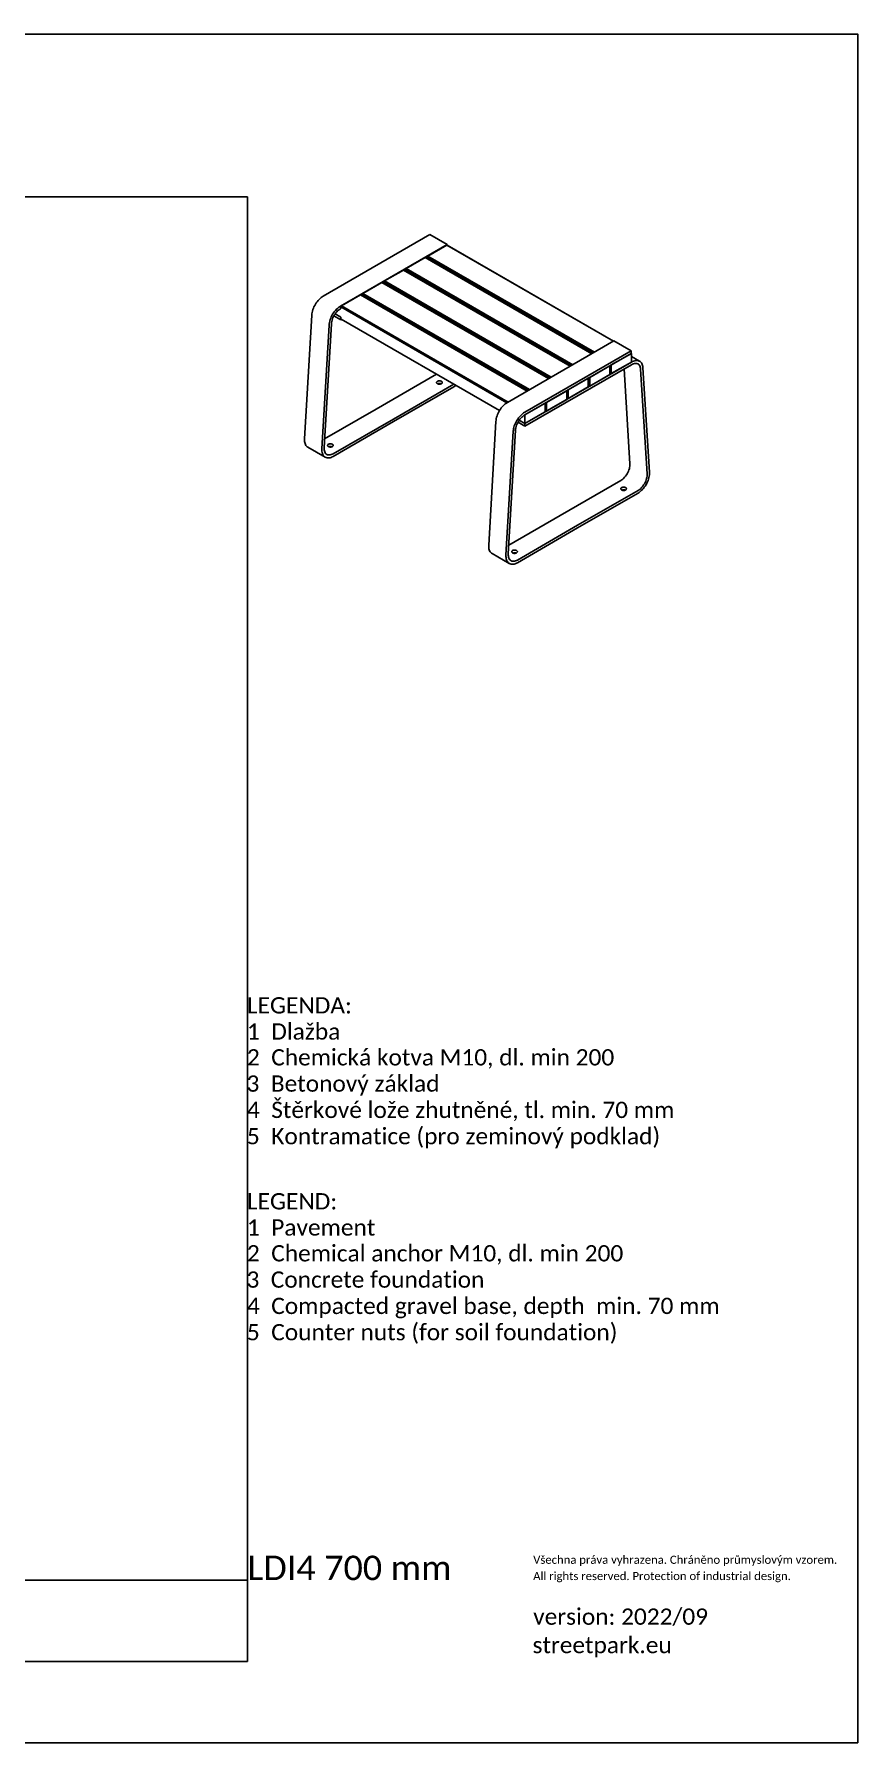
# Model space of a CAD drawing. Header units: millimetres. Extents: x 5064 to 11004, y 3085 to 7285.
# Drawn here: x 8981 to 11004, y 3085 to 7285 of the extents above; entities that cross this region are included whole.
import ezdxf

# ---------------------------------------------------------------- set-up
doc = ezdxf.new("R2010")
doc.units = ezdxf.units.MM
doc.header["$LTSCALE"] = 0.3
doc.layers.add('Nekreslit', color=6, linetype='Continuous', plot=False)
doc.styles.get("Standard").update_dxf_attribs({"font": 'calibri.ttf'})

msp = doc.modelspace()

# ---------------------------------------------------------------- linework, layer by layer
at = {"color": 7, "linetype": 'Continuous', "lineweight": 25}
for p, q in [((9952.5, 6792.5), (9690.9, 6641.5)), ((9995, 6768), (9733.3, 6617)), ((9947.6, 6739.9), (9994.3, 6766.8)), ((9995, 6768), (9952.5, 6792.5)), ((10403.7, 6530.5), (9994.3, 6766.8)), ((9995, 6768), (9995, 6767)), ((10404.3, 6530.8), (9995.3, 6766.9)), ((9894.6, 6709.3), (9941.2, 6736.2)), ((10350.7, 6499.9), (9941.2, 6736.2)), ((10351.2, 6500.2), (9942.2, 6736.3)), ((9946.2, 6734), (9946.2, 6737.4)), ((10354.2, 6501.9), (9946.2, 6737.4)), ((9947.6, 6739.9), (10357, 6503.5)), ((9841.5, 6678.7), (9888.2, 6705.6)), ((9841.5, 6678.7), (10251, 6442.3)), ((10297.6, 6469.2), (9888.2, 6705.6)), ((10298.2, 6469.6), (9889.2, 6705.7)), ((9893.2, 6703.4), (9893.2, 6706.8)), ((10301.2, 6471.3), (9893.2, 6706.8)), ((9894.6, 6709.3), (10304, 6472.9)), ((9735.5, 6617.4), (9782.1, 6644.4)), ((10191.6, 6408), (9782.1, 6644.4)), ((10192.1, 6408.4), (9783.1, 6644.5)), ((9787.1, 6642.2), (9787.1, 6645.6)), ((10195.1, 6410.1), (9787.1, 6645.6)), ((9788.5, 6648), (9835.2, 6675)), ((9788.5, 6648), (10197.9, 6411.7)), ((10244.6, 6438.6), (9835.2, 6675)), ((10245.2, 6439), (9836.2, 6675.1)), ((9840.1, 6672.8), (9840.1, 6676.2)), ((10248.1, 6440.7), (9840.1, 6676.2)), ((9662.7, 6594.8), (9644.9, 6290.6)), ((9734.1, 6589.7), (9720, 6597.8)), ((9734.1, 6610.9), (9733.3, 6610.5)), ((9734.1, 6610.9), (9734.1, 6615)), ((10142.1, 6379.4), (9734.1, 6615)), ((9735.5, 6617.4), (10144.9, 6381.1)), ((9705.1, 6570.3), (9687.3, 6266.1)), ((9710.8, 6573.1), (9693, 6268.9)), ((9734.1, 6583.1), (9717, 6593)), ((9734.1, 6589.7), (9734.1, 6585.6)), ((9734.1, 6583.1), (9734.1, 6589.7)), ((9735.6, 6584), (9734.1, 6583.1)), ((9734.5, 6584.7), (10123.9, 6359.9)), ((10405.1, 6531.3), (10143.5, 6380.2)), ((10447.5, 6506.8), (10405.1, 6531.3)), ((10447.5, 6506.8), (10185.9, 6355.8)), ((10447.5, 6500.3), (10185.9, 6349.2)), ((10448.2, 6479.4), (10186.6, 6328.4)), ((10448.2, 6472.9), (10186.6, 6321.9)), ((10345.7, 6441.5), (10395.2, 6470.1)), ((10395.2, 6448.8), (10395.2, 6470.1)), ((10398.7, 6472.1), (10448.2, 6500.7)), ((10448.2, 6479.4), (10398.7, 6450.9)), ((10398.7, 6450.9), (10398.7, 6472.1)), ((10447.5, 6506.8), (10447.5, 6500.3)), ((10448.2, 6500.7), (10447.5, 6501.1)), ((10448.2, 6479.4), (10448.2, 6500.7)), ((10468.2, 6481.4), (10448.2, 6493)), ((9820.9, 6363.8), (9969, 6449.3)), ((10292.7, 6410.9), (10342.2, 6439.4)), ((10342.2, 6418.2), (10342.2, 6439.4)), ((10395.2, 6448.8), (10345.7, 6420.3)), ((10345.7, 6420.3), (10345.7, 6441.5)), ((10398.7, 6450.9), (10395.2, 6452.9)), ((10444.5, 6229.2), (10429.9, 6462.3)), ((10486.9, 6204.8), (10470.8, 6461.6)), ((10492.6, 6208.5), (10476.5, 6465.4)), ((9863.3, 6339.3), (10011.4, 6424.8)), ((9863.3, 6332.8), (10011.8, 6418.5)), ((10239.6, 6380.3), (10289.1, 6408.8)), ((10289.1, 6387.6), (10239.6, 6359)), ((10289.1, 6408.8), (10289.1, 6387.6)), ((10292.7, 6389.6), (10289.1, 6391.7)), ((10342.2, 6418.2), (10292.7, 6389.6)), ((10292.7, 6389.6), (10292.7, 6410.9)), ((10345.7, 6420.3), (10342.2, 6422.3)), ((9694.2, 6290.7), (9820.9, 6363.8)), ((10186.6, 6349.6), (10236.1, 6378.2)), ((10236.1, 6357), (10186.6, 6328.4)), ((10186.6, 6349.6), (10186.6, 6328.4)), ((10236.1, 6378.2), (10236.1, 6357)), ((10239.6, 6359), (10236.1, 6361.1)), ((10239.6, 6380.3), (10239.6, 6359)), ((9715.5, 6254), (9863.3, 6339.3)), ((9715.5, 6247.5), (9863.3, 6332.8)), ((10115.2, 6333.6), (10097.4, 6029.3)), ((10157.7, 6309.1), (10139.9, 6004.9)), ((10163.3, 6311.9), (10145.5, 6007.7)), ((10186.6, 6321.9), (10169.5, 6331.7)), ((10186.6, 6328.4), (10172.6, 6336.5)), ((10186.6, 6321.9), (10186.6, 6328.4)), ((9653.1, 6270), (9695.5, 6245.5)), ((10273.4, 6102.5), (10421.9, 6188.3)), ((10315.9, 6078), (10464.4, 6163.8)), ((10315.9, 6071.5), (10464.4, 6157.2)), ((10146.8, 6029.4), (10273.4, 6102.5)), ((10168.1, 5992.7), (10315.9, 6078)), ((10168.1, 5986.2), (10315.9, 6071.5)), ((10105.7, 6008.7), (10148.1, 5984.2))]:
    msp.add_line(p, q, dxfattribs=at)
at = {"color": 7, "linetype": 'Continuous', "lineweight": 25, "flags": 128}
for points in [[(9690.9, 6641.5), (9688.3, 6639.8), (9685.6, 6637.9), (9683.1, 6635.7), (9680.5, 6633.2), (9678.1, 6630.6), (9675.8, 6627.7), (9673.6, 6624.7), (9671.6, 6621.6), (9669.8, 6618.3), (9668.1, 6615), (9666.6, 6611.6), (9665.4, 6608.2), (9664.4, 6604.7), (9663.6, 6601.4), (9663, 6598), (9662.7, 6594.8)], [(9733.3, 6617), (9730.7, 6615.3), (9728.1, 6613.4), (9725.5, 6611.2), (9723, 6608.7), (9720.6, 6606.1), (9718.2, 6603.3), (9716.1, 6600.2), (9714, 6597.1), (9712.2, 6593.8), (9710.5, 6590.5), (9709.1, 6587.1), (9707.8, 6583.7), (9706.8, 6580.2), (9706, 6576.9), (9705.4, 6573.6), (9705.1, 6570.3)], [(9733.3, 6610.5), (9730.9, 6608.9), (9728.5, 6607.1), (9726.2, 6605), (9723.9, 6602.7), (9721.8, 6600.1), (9719.8, 6597.4), (9717.9, 6594.5), (9716.2, 6591.6), (9714.7, 6588.5), (9713.5, 6585.4), (9712.4, 6582.2), (9711.6, 6579.1), (9711.1, 6576.1), (9710.8, 6573.1)], [(10476.5, 6465.4), (10476.1, 6468.2), (10475.6, 6470.9), (10474.8, 6473.4), (10473.8, 6475.6), (10472.5, 6477.6), (10471.1, 6479.3), (10469.4, 6480.7), (10467.5, 6481.8), (10465.5, 6482.6), (10463.3, 6483.1), (10461, 6483.3), (10458.6, 6483.2), (10456.1, 6482.7), (10453.5, 6481.9), (10450.9, 6480.8), (10448.2, 6479.4)], [(10470.8, 6461.6), (10470.5, 6464.2), (10470, 6466.7), (10469.2, 6468.8), (10468.1, 6470.8), (10466.8, 6472.4), (10465.4, 6473.8), (10463.7, 6474.8), (10461.8, 6475.5), (10459.8, 6475.9), (10457.7, 6476), (10455.4, 6475.7), (10453.1, 6475.1), (10450.7, 6474.2), (10448.2, 6472.9)], [(9971.5, 6426.2), (9972.7, 6425.7), (9974.1, 6425.3), (9975.7, 6425.1), (9977.2, 6425.1), (9978.8, 6425.3), (9980.2, 6425.7), (9981.4, 6426.2), (9982.4, 6427), (9983.1, 6427.8), (9983.4, 6428.7), (9983.4, 6429.6), (9983.1, 6430.4), (9982.4, 6431.3), (9981.4, 6432), (9980.2, 6432.5), (9978.8, 6432.9), (9977.2, 6433.1), (9975.7, 6433.1), (9974.1, 6432.9), (9972.7, 6432.5), (9971.5, 6432), (9970.5, 6431.3), (9969.9, 6430.4), (9969.5, 6429.6), (9969.5, 6428.7), (9969.9, 6427.8), (9970.5, 6427), (9971.5, 6426.2)], [(10011.8, 6418.5), (10014.5, 6420.2), (10016.7, 6421.8)], [(10143.5, 6380.2), (10140.8, 6378.6), (10138.2, 6376.6), (10135.6, 6374.4), (10133.1, 6372), (10130.7, 6369.3), (10128.4, 6366.5), (10126.2, 6363.5), (10124.2, 6360.3), (10122.3, 6357.1), (10120.6, 6353.7), (10119.2, 6350.3), (10117.9, 6346.9), (10116.9, 6343.5), (10116.1, 6340.1), (10115.6, 6336.8), (10115.2, 6333.6)], [(10185.9, 6355.8), (10183.2, 6354.1), (10180.6, 6352.1), (10178, 6349.9), (10175.5, 6347.5), (10173.1, 6344.8), (10170.8, 6342), (10168.6, 6339), (10166.6, 6335.8), (10164.7, 6332.6), (10163.1, 6329.2), (10161.6, 6325.8), (10160.4, 6322.4), (10159.3, 6319), (10158.5, 6315.6), (10158, 6312.3), (10157.7, 6309.1)], [(10185.9, 6349.2), (10183.5, 6347.7), (10181.1, 6345.8), (10178.7, 6343.8), (10176.5, 6341.4), (10174.3, 6338.9), (10172.3, 6336.2), (10170.5, 6333.3), (10168.8, 6330.3), (10167.3, 6327.2), (10166, 6324.1), (10165, 6321), (10164.2, 6317.9), (10163.6, 6314.8), (10163.3, 6311.9)], [(9644.9, 6290.6), (9644.8, 6287.4), (9645, 6284.4), (9645.5, 6281.6), (9646.2, 6278.9), (9647.2, 6276.5), (9648.4, 6274.4), (9649.9, 6272.6), (9651.5, 6271), (9653.1, 6270)], [(9687.3, 6266.1), (9687.3, 6262.9), (9687.5, 6259.9), (9687.9, 6257.1), (9688.7, 6254.4), (9689.6, 6252.1), (9690.8, 6249.9), (9692.3, 6248.1), (9693.9, 6246.6), (9695.8, 6245.3), (9697.8, 6244.4), (9700.1, 6243.8), (9702.4, 6243.6), (9704.9, 6243.7), (9707.5, 6244.1), (9710.1, 6244.9), (9712.8, 6246), (9715.5, 6247.5)], [(9693, 6268.9), (9692.9, 6266), (9693.2, 6263.3), (9693.7, 6260.8), (9694.4, 6258.5), (9695.4, 6256.5), (9696.7, 6254.8), (9698.2, 6253.3), (9699.9, 6252.2), (9701.7, 6251.4), (9703.8, 6251), (9705.9, 6250.9), (9708.2, 6251.2), (9710.6, 6251.8), (9713.1, 6252.7), (9715.5, 6254)], [(9703.5, 6271.5), (9704.7, 6271), (9706.2, 6270.6), (9707.7, 6270.4), (9709.2, 6270.4), (9710.8, 6270.6), (9712.2, 6271), (9713.4, 6271.5), (9714.4, 6272.2), (9715.1, 6273.1), (9715.4, 6273.9), (9715.4, 6274.8), (9715.1, 6275.7), (9714.4, 6276.5), (9713.4, 6277.3), (9712.2, 6277.8), (9710.8, 6278.2), (9709.2, 6278.4), (9707.7, 6278.4), (9706.2, 6278.2), (9704.7, 6277.8), (9703.5, 6277.3), (9702.5, 6276.5), (9701.9, 6275.7), (9701.5, 6274.8), (9701.5, 6273.9), (9701.9, 6273.1), (9702.5, 6272.2), (9703.5, 6271.5)], [(10421.9, 6188.3), (10424.4, 6189.8), (10426.8, 6191.7), (10429.2, 6193.9), (10431.5, 6196.3), (10433.7, 6198.9), (10435.7, 6201.7), (10437.6, 6204.6), (10439.3, 6207.7), (10440.8, 6210.8), (10442, 6214), (10443.1, 6217.2), (10443.8, 6220.3), (10444.3, 6223.4), (10444.5, 6226.4), (10444.5, 6229.2)], [(10464.4, 6157.2), (10467.1, 6159), (10469.8, 6161), (10472.4, 6163.3), (10475, 6165.8), (10477.5, 6168.5), (10479.8, 6171.5), (10482, 6174.6), (10484.1, 6177.9), (10486, 6181.3), (10487.6, 6184.7), (10489.1, 6188.2), (10490.3, 6191.8), (10491.2, 6195.3), (10492, 6198.7), (10492.4, 6202.1), (10492.6, 6205.3), (10492.6, 6208.5)], [(10464.4, 6163.8), (10466.8, 6165.4), (10469.3, 6167.2), (10471.7, 6169.4), (10473.9, 6171.8), (10476.1, 6174.4), (10478.2, 6177.2), (10480, 6180.1), (10481.7, 6183.2), (10483.2, 6186.3), (10484.5, 6189.5), (10485.5, 6192.7), (10486.2, 6195.9), (10486.7, 6198.9), (10487, 6201.9), (10486.9, 6204.8)], [(10424.1, 6165), (10425.3, 6164.4), (10426.7, 6164), (10428.2, 6163.8), (10429.8, 6163.8), (10431.3, 6164), (10432.7, 6164.4), (10434, 6165), (10434.9, 6165.7), (10435.6, 6166.5), (10436, 6167.4), (10436, 6168.3), (10435.6, 6169.2), (10434.9, 6170), (10434, 6170.7), (10432.7, 6171.3), (10431.3, 6171.7), (10429.8, 6171.9), (10428.2, 6171.9), (10426.7, 6171.7), (10425.3, 6171.3), (10424.1, 6170.7), (10423.1, 6170), (10422.4, 6169.2), (10422.1, 6168.3), (10422.1, 6167.4), (10422.4, 6166.5), (10423.1, 6165.7), (10424.1, 6165)], [(10097.4, 6029.3), (10097.4, 6026.2), (10097.6, 6023.1), (10098.1, 6020.3), (10098.8, 6017.7), (10099.7, 6015.3), (10101, 6013.2), (10102.4, 6011.3), (10104.1, 6009.8), (10105.7, 6008.7)], [(10145.5, 6007.7), (10145.5, 6004.8), (10145.7, 6002.1), (10146.2, 5999.6), (10147, 5997.3), (10148, 5995.3), (10149.2, 5993.5), (10150.7, 5992.1), (10152.4, 5991), (10154.3, 5990.2), (10156.3, 5989.8), (10158.5, 5989.7), (10160.8, 5989.9), (10163.2, 5990.5), (10165.6, 5991.5), (10168.1, 5992.7)], [(10156.1, 6010.3), (10157.3, 6009.7), (10158.7, 6009.3), (10160.2, 6009.1), (10161.8, 6009.1), (10163.3, 6009.3), (10164.7, 6009.7), (10166, 6010.3), (10166.9, 6011), (10167.6, 6011.8), (10168, 6012.7), (10168, 6013.6), (10167.6, 6014.5), (10166.9, 6015.3), (10166, 6016), (10164.7, 6016.6), (10163.3, 6017), (10161.8, 6017.2), (10160.2, 6017.2), (10158.7, 6017), (10157.3, 6016.6), (10156.1, 6016), (10155.1, 6015.3), (10154.4, 6014.5), (10154.1, 6013.6), (10154.1, 6012.7), (10154.4, 6011.8), (10155.1, 6011), (10156.1, 6010.3)], [(10139.9, 6004.9), (10139.8, 6001.7), (10140, 5998.6), (10140.5, 5995.8), (10141.2, 5993.2), (10142.2, 5990.8), (10143.4, 5988.7), (10144.8, 5986.8), (10146.5, 5985.3), (10148.4, 5984.1), (10150.4, 5983.2), (10152.6, 5982.6), (10155, 5982.4), (10157.4, 5982.5), (10160, 5982.9), (10162.7, 5983.7), (10165.4, 5984.8), (10168.1, 5986.2)]]:
    msp.add_lwpolyline(points, dxfattribs=at)
at = {"color": 7, "linetype": 'Continuous', "lineweight": 25}
for centre, radius, start, end in [((9994.9, 6766), 1.01, 65.6929, 125.6176), ((9941.8, 6735.4), 1.01, 65.6929, 125.6176), ((9949.3, 6737.3), 3.07, 122.6055, 177.3945), ((9843.2, 6676.1), 3.07, 122.6055, 177.3945), ((9888.8, 6704.8), 1.01, 65.6929, 125.6176), ((9896.2, 6706.7), 3.07, 122.6055, 177.3945), ((9782.7, 6643.5), 1.01, 65.6929, 125.6176), ((9790.2, 6645.5), 3.07, 122.6055, 177.3945), ((9835.8, 6674.2), 1.01, 65.6929, 125.6176), ((9737.1, 6614.8), 3.07, 122.6055, 177.3945), ((9735, 6585.5), 0.986, 173.7011, 234.9867), ((9976.5, 6415.6), 11.1, 68.1611, 111.8388), ((9708.5, 6260.8), 11.1, 68.1611, 111.8388), ((9708.5, 6260.8), 11.1, 68.1639, 111.8361), ((10429, 6154.3), 11.1, 68.1611, 111.8388), ((10161, 5999.6), 11.1, 68.1611, 111.8388), ((10161, 5999.6), 11.1, 68.1639, 111.8361)]:
    msp.add_arc(centre, radius, start, end, dxfattribs=at)
at = {"layer": 'Nekreslit'}
msp.add_line((5464.4, 3485.3), (9504.4, 3485.3), dxfattribs=at)
for points in [[(5064.4, 3085.3), (11004.4, 3085.3), (11004.4, 7285.3), (5064.4, 7285.3)], [(5464.4, 3285.3), (9504.4, 3285.3), (9504.4, 6885.3), (5464.4, 6885.3)]]:
    msp.add_lwpolyline(points, close=True, dxfattribs=at)

# ---------------------------------------------------------------- texts
for s, height, p in [('LEGENDA:', 40, (9503.3, 4878.1)), ('1  Dlažba', 40, (9503.3, 4813.8)), ('2  Chemická kotva M10, dl. min 200', 40, (9503.3, 4750.3)), ('3  Betonový základ', 40, (9502.2, 4685.8)), ('4  Štěrkové lože zhutněné, tl. min. 70 mm', 40, (9503.3, 4621.1)), ('5  Kontramatice (pro zeminový podklad)', 40, (9503.3, 4556.5)), ('LEGEND:', 40, (9503.3, 4396.4)), ('1  Pavement', 40, (9503.3, 4332.1)), ('2  Chemical anchor M10, dl. min 200', 40, (9503.3, 4268.6)), ('3  Concrete foundation', 40, (9502.2, 4204)), ('4  Compacted gravel base, depth  min. 70 mm', 40, (9503.3, 4139.3)), ('5  Counter nuts (for soil foundation)', 40, (9503.3, 4074.7)), ('LDI4 700 mm ', 60, (9504.4, 3485.3)), ('Všechna práva vyhrazena. Chráněno průmyslovým vzorem.', 20, (10206.7, 3525.3)), ('All rights reserved. Protection of industrial design.', 20, (10206.7, 3485.3)), ('version: 2022/09', 40, (10206.7, 3375.5)), ('streetpark.eu', 40, (10205.1, 3305.6))]:
    msp.add_text(s, height=height).set_placement(p)

doc.saveas('drawing.dxf')
